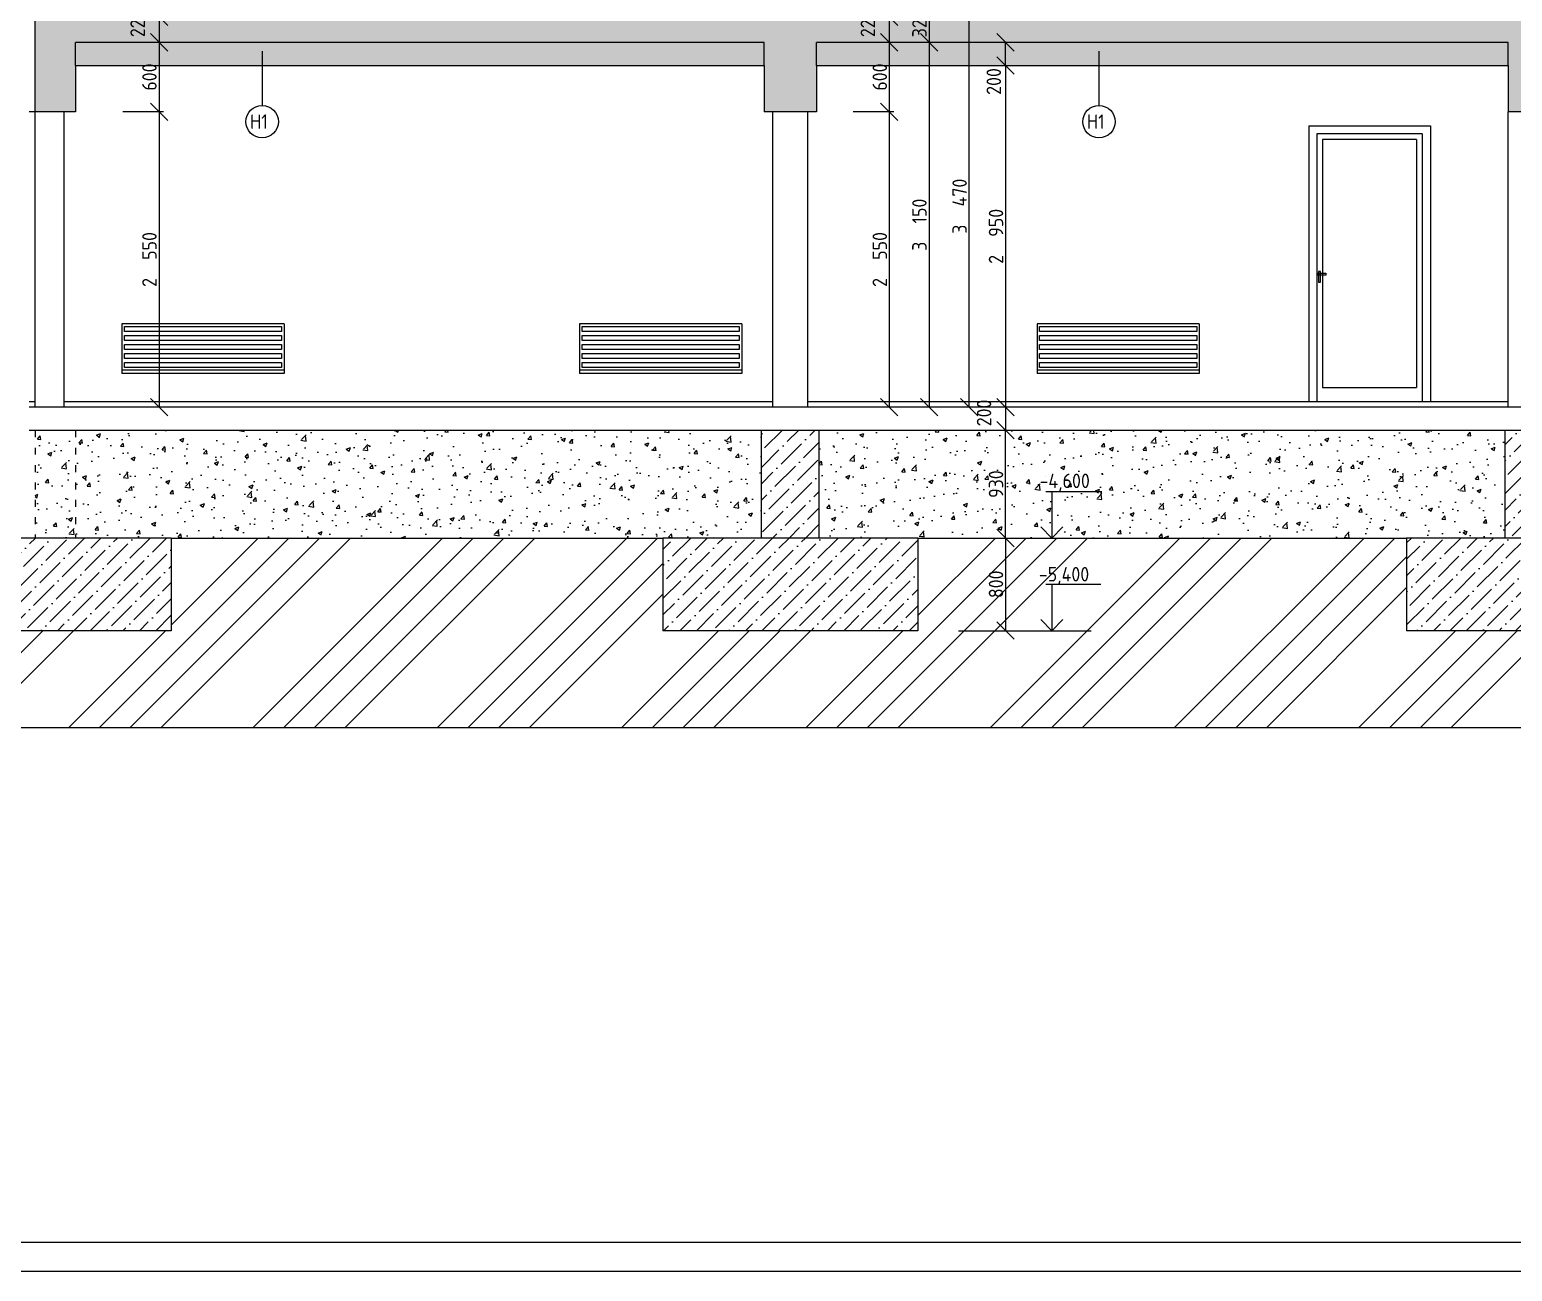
# Model space of a CAD drawing. Extents: x 3792242 to 5145247, y -1546315 to -1031918.
# Drawn here: x 4015889 to 4028688, y -1545690 to -1534967 of the extents above; entities that cross this region are included whole.
import ezdxf

# ---------------------------------------------------------------- set-up
doc = ezdxf.new("R2010")
doc.units = 0
doc.header["$MEASUREMENT"] = 0
doc.linetypes.add('ACAD_ISO03W100', pattern=[30, 12, -18])
doc.layers.get('0').update_dxf_attribs({"linetype": 'CONTINUOUS'})
doc.layers.get('Defpoints').update_dxf_attribs({"color": 61, "linetype": 'CONTINUOUS'})
for name, color, linetype in [('KÓTY', 4, 'CONTINUOUS'), ('MÚRY', 1, 'CONTINUOUS'), ('OKNÁ', 143, 'CONTINUOUS'), ('POZEMOK', 7, 'CONTINUOUS'), ('TENKÁ', 7, 'CONTINUOUS'), ('ŠRAFY', 82, 'CONTINUOUS'), ('šrafy-múry', 8, 'CONTINUOUS')]:
    doc.layers.add(name, color=color, linetype=linetype)
doc.styles.add('STYLE1', font='isocp.shx')
doc.dimstyles.new('STANDARD-50', dxfattribs={"dimtxt": 125, "dimasz": 150, "dimexe": 10, "dimexo": 200, "dimgap": 20, "dimtad": 1, "dimdsep": 46, "dimlunit": 6, "dimtxsty": 'STYLE1', "dimblk1": 'OBLIQUE', "dimblk2": 'OBLIQUE', "dimsah": 1, "dimcen": 2.5, "dimse1": 1, "dimse2": 1, "dimadec": 0, "dimazin": 0, "dimtfac": 1, "dimtmove": 1, "dimatfit": 3, "dimldrblk": 'OBLIQUE', "dimfxl": 1, "dimtolj": 1, "dimtzin": 0, "dimarcsym": 0})
pattern_1 = [(45, (-593193.74, 86.43), (53.0330086, 194.4543648), [250, -50, 0, -50])]
pattern_2 = [(50, (-12093286, 626097.15), (358.6300913, -31.3760675), [37.5, -412.5]), (355, (-12093286, 626097.15), (-69.375667, 376.096067), [30, -330]), (100.4514445, (-12093256.12, 626094.53), (289.254423, 344.7199955), [31.870096, -350.571056]), (46.1842, (-12093286, 626197.15), (533.620665, -82.75964), [56.25, -618.75]), (96.6356355, (-12093241.54, 626190.25), (467.330973, 487.0593), [47.805171, -525.85688]), (351.184164, (-12093286, 626197.15), (467.330973, 487.0593), [45, -495]), (21, (-12093236, 626172.15), (298.453526, -201.3094453), [37.5, -412.5]), (326, (-12093236, 626172.15), (121.657666, 362.5750225), [30, -330]), (71.4514447, (-12093211.14, 626155.37), (420.111188, 161.2655764), [31.870095, -350.571056]), (37.5, (-12093286.01, 626097.15), (6.0799277, 166.4469269), [0, -326, 0, -335, 0, -331.25]), (7.5, (-12093286.01, 626097.15), (131.5347687, 197.205856), [0, -191, 0, -318.5, 0, -126.25]), (327.5, (-12093397.51, 626097.15), (266.9112181, -11.2774359), [0, -125, 0, -390, 0, -517.5]), (317.5, (-12093447.5, 626097.15), (291.5930847, 50.052491), [0, -162.5, 0, -259, 0, -367.5])]

# ---------------------------------------------------------------- blocks, each defined once
blk = doc.blocks.new('_OBLIQUE')
at = {"color": 0, "linetype": 'ByBlock'}
blk.add_line((-0.5, -0.5), (0.5, 0.5), dxfattribs=at)
blk = doc.blocks.new('*D52403')
at = {"layer": 'Defpoints', "color": 0}
for p in [(4016402, -1539357), (4015137, -1540157), (4016402, -1540157)]:
    blk.add_point(p, dxfattribs=at)
at = {"layer": 'KÓTY', "color": 0, "lineweight": -2, "ltscale": 0.25}
blk.add_line((4015137, -1539357), (4015137, -1540157), dxfattribs=at)
at = {"layer": 'KÓTY', "color": 0, "linetype": 'ByBlock', "lineweight": -2, "xscale": 150, "yscale": 150, "zscale": 150}
for p, rotation in [((4015137, -1539357), 90), ((4015137, -1540157), 270)]:
    blk.add_blockref('_OBLIQUE', p, dxfattribs=dict(at, rotation=rotation))
at = {"layer": 'KÓTY', "color": 0, "insert": (4015055, -1539757), "char_height": 125, "attachment_point": 5, "rotation": 90, "style": 'STYLE1'}
blk.add_mtext('\\A1;800', dxfattribs=at)
blk = doc.blocks.new('*D54574')
at = {"layer": 'Defpoints', "color": 0}
for p in [(4017006, -1534857), (4017006, -1535077), (4017006, -1535077)]:
    blk.add_point(p, dxfattribs=at)
at = {"layer": 'KÓTY', "color": 0, "lineweight": -2, "ltscale": 0.25}
blk.add_line((4017006, -1534857), (4017006, -1535077), dxfattribs=at)
at = {"layer": 'KÓTY', "color": 0, "linetype": 'ByBlock', "lineweight": -2, "xscale": 150, "yscale": 150, "zscale": 150}
for p, rotation in [((4017006, -1534857), 90), ((4017006, -1535077), 270)]:
    blk.add_blockref('_OBLIQUE', p, dxfattribs=dict(at, rotation=rotation))
at = {"layer": 'KÓTY', "color": 0, "insert": (4016821, -1534917), "char_height": 125, "attachment_point": 5, "rotation": 90, "style": 'STYLE1'}
blk.add_mtext('\\A1;220', dxfattribs=at)
blk = doc.blocks.new('*D54575')
at = {"layer": 'Defpoints', "color": 0}
for p in [(4016574, -1535077), (4016574, -1535677), (4017006, -1535677)]:
    blk.add_point(p, dxfattribs=at)
at = {"layer": 'KÓTY', "color": 0, "lineweight": -2, "ltscale": 0.25}
blk.add_line((4017006, -1535077), (4017006, -1535677), dxfattribs=at)
at = {"layer": 'KÓTY', "color": 0, "linetype": 'ByBlock', "lineweight": -2, "xscale": 150, "yscale": 150, "zscale": 150}
for p, rotation in [((4017006, -1535077), 90), ((4017006, -1535677), 270)]:
    blk.add_blockref('_OBLIQUE', p, dxfattribs=dict(at, rotation=rotation))
at = {"layer": 'KÓTY', "color": 0, "insert": (4016923, -1535377), "char_height": 125, "attachment_point": 5, "rotation": 90, "style": 'STYLE1'}
blk.add_mtext('\\A1;600', dxfattribs=at)
blk = doc.blocks.new('*D54576')
at = {"layer": 'Defpoints', "color": 0}
for p in [(4016574, -1535677), (4016574, -1538227), (4017006, -1538227)]:
    blk.add_point(p, dxfattribs=at)
at = {"layer": 'KÓTY', "color": 0, "lineweight": -2, "ltscale": 0.25}
blk.add_line((4017006, -1535677), (4017006, -1538227), dxfattribs=at)
at = {"layer": 'KÓTY', "color": 0, "linetype": 'ByBlock', "lineweight": -2, "xscale": 150, "yscale": 150, "zscale": 150}
for p, rotation in [((4017006, -1535677), 90), ((4017006, -1538227), 270)]:
    blk.add_blockref('_OBLIQUE', p, dxfattribs=dict(at, rotation=rotation))
at = {"layer": 'KÓTY', "color": 0, "insert": (4016923, -1536952), "char_height": 125, "attachment_point": 5, "rotation": 90, "style": 'STYLE1'}
blk.add_mtext('\\A1;2ﾠ550', dxfattribs=at)
blk = doc.blocks.new('*D54594')
at = {"layer": 'Defpoints', "color": 0}
for p in [(4023310, -1534857), (4023310, -1535077), (4023310, -1535077)]:
    blk.add_point(p, dxfattribs=at)
at = {"layer": 'KÓTY', "color": 0, "lineweight": -2, "ltscale": 0.25}
blk.add_line((4023310, -1534857), (4023310, -1535077), dxfattribs=at)
at = {"layer": 'KÓTY', "color": 0, "linetype": 'ByBlock', "lineweight": -2, "xscale": 150, "yscale": 150, "zscale": 150}
for p, rotation in [((4023310, -1534857), 90), ((4023310, -1535077), 270)]:
    blk.add_blockref('_OBLIQUE', p, dxfattribs=dict(at, rotation=rotation))
at = {"layer": 'KÓTY', "color": 0, "insert": (4023125, -1534917), "char_height": 125, "attachment_point": 5, "rotation": 90, "style": 'STYLE1'}
blk.add_mtext('\\A1;220', dxfattribs=at)
blk = doc.blocks.new('*D54595')
at = {"layer": 'Defpoints', "color": 0}
for p in [(4022878, -1535077), (4022878, -1535677), (4023310, -1535677)]:
    blk.add_point(p, dxfattribs=at)
at = {"layer": 'KÓTY', "color": 0, "lineweight": -2, "ltscale": 0.25}
blk.add_line((4023310, -1535077), (4023310, -1535677), dxfattribs=at)
at = {"layer": 'KÓTY', "color": 0, "linetype": 'ByBlock', "lineweight": -2, "xscale": 150, "yscale": 150, "zscale": 150}
for p, rotation in [((4023310, -1535077), 90), ((4023310, -1535677), 270)]:
    blk.add_blockref('_OBLIQUE', p, dxfattribs=dict(at, rotation=rotation))
at = {"layer": 'KÓTY', "color": 0, "insert": (4023228, -1535377), "char_height": 125, "attachment_point": 5, "rotation": 90, "style": 'STYLE1'}
blk.add_mtext('\\A1;600', dxfattribs=at)
blk = doc.blocks.new('*D54596')
at = {"layer": 'Defpoints', "color": 0}
for p in [(4022878, -1535677), (4022878, -1538227), (4023310, -1538227)]:
    blk.add_point(p, dxfattribs=at)
at = {"layer": 'KÓTY', "color": 0, "lineweight": -2, "ltscale": 0.25}
blk.add_line((4023310, -1535677), (4023310, -1538227), dxfattribs=at)
at = {"layer": 'KÓTY', "color": 0, "linetype": 'ByBlock', "lineweight": -2, "xscale": 150, "yscale": 150, "zscale": 150}
for p, rotation in [((4023310, -1535677), 90), ((4023310, -1538227), 270)]:
    blk.add_blockref('_OBLIQUE', p, dxfattribs=dict(at, rotation=rotation))
at = {"layer": 'KÓTY', "color": 0, "insert": (4023228, -1536952), "char_height": 125, "attachment_point": 5, "rotation": 90, "style": 'STYLE1'}
blk.add_mtext('\\A1;2ﾠ550', dxfattribs=at)
blk = doc.blocks.new('*D54602')
at = {"layer": 'Defpoints', "color": 0}
for p in [(4023653, -1534757), (4023653, -1535077), (4023653, -1535077)]:
    blk.add_point(p, dxfattribs=at)
at = {"layer": 'KÓTY', "color": 0, "lineweight": -2, "ltscale": 0.25}
blk.add_line((4023653, -1534757), (4023653, -1535077), dxfattribs=at)
at = {"layer": 'KÓTY', "color": 0, "linetype": 'ByBlock', "lineweight": -2, "xscale": 150, "yscale": 150, "zscale": 150}
for p, rotation in [((4023653, -1534757), 90), ((4023653, -1535077), 270)]:
    blk.add_blockref('_OBLIQUE', p, dxfattribs=dict(at, rotation=rotation))
at = {"layer": 'KÓTY', "color": 0, "insert": (4023570, -1534917), "char_height": 125, "attachment_point": 5, "rotation": 90, "style": 'STYLE1'}
blk.add_mtext('\\A1;320', dxfattribs=at)
blk = doc.blocks.new('*D54603')
at = {"layer": 'Defpoints', "color": 0}
for p in [(4022830, -1535077), (4022830, -1538227), (4023653, -1538227)]:
    blk.add_point(p, dxfattribs=at)
at = {"layer": 'KÓTY', "color": 0, "lineweight": -2, "ltscale": 0.25}
blk.add_line((4023653, -1535077), (4023653, -1538227), dxfattribs=at)
at = {"layer": 'KÓTY', "color": 0, "linetype": 'ByBlock', "lineweight": -2, "xscale": 150, "yscale": 150, "zscale": 150}
for p, rotation in [((4023653, -1535077), 90), ((4023653, -1538227), 270)]:
    blk.add_blockref('_OBLIQUE', p, dxfattribs=dict(at, rotation=rotation))
at = {"layer": 'KÓTY', "color": 0, "insert": (4023570, -1536652), "char_height": 125, "attachment_point": 5, "rotation": 90, "style": 'STYLE1'}
blk.add_mtext('\\A1;3ﾠ150', dxfattribs=at)
blk = doc.blocks.new('*D54607')
at = {"layer": 'Defpoints', "color": 0}
for p in [(4023653, -1534757), (4023999, -1534757), (4023653, -1538227)]:
    blk.add_point(p, dxfattribs=at)
at = {"layer": 'KÓTY', "color": 0, "lineweight": -2, "ltscale": 0.25}
blk.add_line((4023999, -1538227), (4023999, -1534757), dxfattribs=at)
at = {"layer": 'KÓTY', "color": 0, "linetype": 'ByBlock', "lineweight": -2, "xscale": 150, "yscale": 150, "zscale": 150}
for p, rotation in [((4023999, -1534757), 90), ((4023999, -1538227), 270)]:
    blk.add_blockref('_OBLIQUE', p, dxfattribs=dict(at, rotation=rotation))
at = {"layer": 'KÓTY', "color": 0, "insert": (4023917, -1536492), "char_height": 125, "attachment_point": 5, "rotation": 90, "style": 'STYLE1'}
blk.add_mtext('\\A1;3ﾠ470', dxfattribs=at)
blk = doc.blocks.new('*D54614')
at = {"layer": 'Defpoints', "color": 0}
for p in [(4023999, -1535277), (4023999, -1538227), (4024313, -1538227)]:
    blk.add_point(p, dxfattribs=at)
at = {"layer": 'KÓTY', "color": 0, "lineweight": -2, "ltscale": 0.25}
blk.add_line((4024313, -1535277), (4024313, -1538227), dxfattribs=at)
at = {"layer": 'KÓTY', "color": 0, "linetype": 'ByBlock', "lineweight": -2, "xscale": 150, "yscale": 150, "zscale": 150}
for p, rotation in [((4024313, -1535277), 90), ((4024313, -1538227), 270)]:
    blk.add_blockref('_OBLIQUE', p, dxfattribs=dict(at, rotation=rotation))
at = {"layer": 'KÓTY', "color": 0, "insert": (4024231, -1536752), "char_height": 125, "attachment_point": 5, "rotation": 90, "style": 'STYLE1'}
blk.add_mtext('\\A1;2ﾠ950', dxfattribs=at)
blk = doc.blocks.new('*D54615')
at = {"layer": 'Defpoints', "color": 0}
for p in [(4024313, -1535077), (4024313, -1535077), (4024313, -1535277)]:
    blk.add_point(p, dxfattribs=at)
at = {"layer": 'KÓTY', "color": 0, "lineweight": -2, "ltscale": 0.25}
blk.add_line((4024313, -1535277), (4024313, -1535077), dxfattribs=at)
at = {"layer": 'KÓTY', "color": 0, "linetype": 'ByBlock', "lineweight": -2, "xscale": 150, "yscale": 150, "zscale": 150}
for p, rotation in [((4024313, -1535077), 90), ((4024313, -1535277), 270)]:
    blk.add_blockref('_OBLIQUE', p, dxfattribs=dict(at, rotation=rotation))
at = {"layer": 'KÓTY', "color": 0, "insert": (4024212, -1535415), "char_height": 125, "attachment_point": 5, "rotation": 90, "style": 'STYLE1'}
blk.add_mtext('\\A1;200', dxfattribs=at)
blk = doc.blocks.new('*D54616')
at = {"layer": 'Defpoints', "color": 0}
for p in [(4023967, -1539357), (4023967, -1540157), (4024313, -1540157)]:
    blk.add_point(p, dxfattribs=at)
at = {"layer": 'KÓTY', "color": 0, "lineweight": -2, "ltscale": 0.25}
blk.add_line((4024313, -1539357), (4024313, -1540157), dxfattribs=at)
at = {"layer": 'KÓTY', "color": 0, "linetype": 'ByBlock', "lineweight": -2, "xscale": 150, "yscale": 150, "zscale": 150}
for p, rotation in [((4024313, -1539357), 90), ((4024313, -1540157), 270)]:
    blk.add_blockref('_OBLIQUE', p, dxfattribs=dict(at, rotation=rotation))
at = {"layer": 'KÓTY', "color": 0, "insert": (4024231, -1539757), "char_height": 125, "attachment_point": 5, "rotation": 90, "style": 'STYLE1'}
blk.add_mtext('\\A1;800', dxfattribs=at)
blk = doc.blocks.new('*D54618')
at = {"layer": 'Defpoints', "color": 0}
for p in [(4024313, -1538227), (4024313, -1538427), (4024313, -1538427)]:
    blk.add_point(p, dxfattribs=at)
at = {"layer": 'KÓTY', "color": 0, "lineweight": -2, "ltscale": 0.25}
blk.add_line((4024313, -1538227), (4024313, -1538427), dxfattribs=at)
at = {"layer": 'KÓTY', "color": 0, "linetype": 'ByBlock', "lineweight": -2, "xscale": 150, "yscale": 150, "zscale": 150}
for p, rotation in [((4024313, -1538227), 90), ((4024313, -1538427), 270)]:
    blk.add_blockref('_OBLIQUE', p, dxfattribs=dict(at, rotation=rotation))
at = {"layer": 'KÓTY', "color": 0, "insert": (4024128, -1538277), "char_height": 125, "attachment_point": 5, "rotation": 90, "style": 'STYLE1'}
blk.add_mtext('\\A1;200', dxfattribs=at)
blk = doc.blocks.new('*D54623')
at = {"layer": 'Defpoints', "color": 0}
for p in [(4023556, -1538427), (4024313, -1538427), (4023556, -1539357)]:
    blk.add_point(p, dxfattribs=at)
at = {"layer": 'KÓTY', "color": 0, "lineweight": -2, "ltscale": 0.25}
blk.add_line((4024313, -1539357), (4024313, -1538427), dxfattribs=at)
at = {"layer": 'KÓTY', "color": 0, "linetype": 'ByBlock', "lineweight": -2, "xscale": 150, "yscale": 150, "zscale": 150}
for p, rotation in [((4024313, -1538427), 90), ((4024313, -1539357), 270)]:
    blk.add_blockref('_OBLIQUE', p, dxfattribs=dict(at, rotation=rotation))
at = {"layer": 'KÓTY', "color": 0, "insert": (4024231, -1538892), "char_height": 125, "attachment_point": 5, "rotation": 90, "style": 'STYLE1'}
blk.add_mtext('\\A1;930', dxfattribs=at)

msp = doc.modelspace()

# ---------------------------------------------------------------- hatches: boundary and pattern name
at = {"layer": 'ŠRAFY'}
h = msp.add_hatch(dxfattribs=at)
h.set_pattern_fill('HEX', color=256, scale=250)
h.set_pattern_definition([(0, (-480798.063, -24536.575), (0, 54.12658774), [31.25, -62.5]), (120, (-480798.063, -24536.575), (-46.875, -27.06329387), [31.25, -62.5]), (60, (-480766.813, -24536.575), (-46.875, 27.06329387), [31.25, -62.5])])
h.paths.add_polyline_path([(4016285.937, -1535277.345), (4022225.937, -1535277.345), (4022225.937, -1535077.345), (4016285.937, -1535077.345)])
h = msp.add_hatch(dxfattribs=at)
h.set_pattern_fill('HEX', color=256, scale=250)
h.set_pattern_definition([(0, (-474373.063, -24536.575), (0, 54.12658774), [31.25, -62.5]), (120, (-474373.063, -24536.575), (-46.875, -27.06329387), [31.25, -62.5]), (60, (-474341.813, -24536.575), (-46.875, 27.06329387), [31.25, -62.5])])
h.paths.add_polyline_path([(4022680.937, -1535277.345), (4028650.937, -1535277.345), (4028650.937, -1535077.345), (4022680.937, -1535077.345)])
at = {"layer": 'ŠRAFY', "ltscale": 0.25}
h = msp.add_hatch(dxfattribs=at)
h.set_pattern_fill('ANSI34', color=256, scale=1500)
h.set_pattern_definition([(45, (-546523.7, 886.4), (-795.49513, 795.49513), []), (45, (-546258.6, 886.4), (-795.49513, 795.49513), []), (45, (-545993.4, 886.4), (-795.49513, 795.49513), []), (45, (-545728.2, 886.4), (-795.49513, 795.49513), [])])
h.paths.add_polyline_path([(4043318.594, -1538157.628), (4042625.937, -1539357.345), (4042625.937, -1540157.345), (4038305.937, -1540157.345), (4038305.937, -1539357.345), (4037790.436, -1539357.345), (4035965.937, -1539357.345), (4035965.937, -1540157.345), (4035165.937, -1540157.345), (4035165.937, -1539357.345), (4034317.436, -1539357.345), (4029975.937, -1539357.345), (4029975.937, -1540157.345), (4027775.937, -1540157.345), (4027775.937, -1539357.345), (4024713.436, -1539357.345), (4023555.937, -1539357.345), (4023555.937, -1540157.345), (4021355.937, -1540157.345), (4021355.937, -1539357.345), (4017110.937, -1539357.345), (4017110.937, -1540157.345), (4014710.937, -1540157.345), (4014710.937, -1539357.345), (4014257.437, -1539357.345), (4010765.937, -1539357.345), (4010365.937, -1539757.345), (4010365.937, -1540557.345), (4008365.937, -1540557.345), (4008365.937, -1539757.345), (4004891.758, -1539757.345), (4004045.937, -1539757.345), (4004045.937, -1540557.345), (4001845.937, -1540557.345), (4001845.937, -1539757.345), (3998057.437, -1539757.345), (3997625.937, -1539757.345), (3997625.937, -1540557.345), (3995425.937, -1540557.345), (3995425.937, -1539757.345), (3991447.437, -1539757.345), (3991015.937, -1539757.345), (3991015.937, -1540557.345), (3988815.937, -1540557.345), (3988815.937, -1539757.345), (3986531.759, -1539757.345), (3986460.437, -1539757.345), (3985818.259, -1539757.345), (3985540.937, -1539757.345), (3985540.937, -1540557.345), (3982875.937, -1540557.345), (3982875.937, -1539757.345), (3982320.696, -1538795.639), (3980080.259, -1538902.02), (3980080.259, -1540992.075), (4044248.126, -1540992.075), (4044248.126, -1538158.558)])
h.paths.add_polyline_path([(3985966.937, -1540301.145), (3985966.937, -1540013.546), (3986216.937, -1540013.546), (3986216.937, -1540301.145)], flags=24)
h.paths.add_polyline_path([(3986418.326, -1539982.275), (3986924.675, -1539982.275), (3986924.675, -1540182.324), (3986418.326, -1540182.324)], flags=24)
h.paths.add_polyline_path([(3991405.326, -1539982.275), (3991911.675, -1539982.275), (3991911.675, -1540182.324), (3991405.326, -1540182.324)], flags=24)
h.paths.add_polyline_path([(3998015.326, -1539982.275), (3998521.675, -1539982.275), (3998521.675, -1540182.324), (3998015.326, -1540182.324)], flags=24)
h.paths.add_polyline_path([(4004398.259, -1540301.145), (4004398.259, -1540013.546), (4004648.259, -1540013.546), (4004648.259, -1540301.145)], flags=24)
h.paths.add_polyline_path([(4004849.648, -1539982.275), (4005355.997, -1539982.275), (4005355.997, -1540182.324), (4004849.648, -1540182.324)], flags=24)
h.paths.add_polyline_path([(4013763.826, -1539582.275), (4014282.675, -1539582.275), (4014282.675, -1539782.324), (4013763.826, -1539782.324)], flags=24)
h.paths.add_polyline_path([(4010718.259, -1540301.145), (4010718.259, -1540013.546), (4010968.259, -1540013.546), (4010968.259, -1540301.145)], flags=24)
h.paths.add_polyline_path([(4011150.148, -1539349.275), (4011656.497, -1539349.275), (4011656.497, -1539549.324), (4011150.148, -1539549.324)], flags=24)
h.paths.add_polyline_path([(4011169.648, -1539982.275), (4011675.997, -1539982.275), (4011675.997, -1540182.324), (4011169.648, -1540182.324)], flags=24)
h.paths.add_polyline_path([(4024105.759, -1539901.145), (4024105.759, -1539613.546), (4024355.759, -1539613.546), (4024355.759, -1539901.145)], flags=24)
h.paths.add_polyline_path([(4024588.326, -1539582.275), (4025107.175, -1539582.275), (4025107.175, -1539782.324), (4024588.326, -1539782.324)], flags=24)
h.paths.add_polyline_path([(4033823.826, -1539582.275), (4034342.675, -1539582.275), (4034342.675, -1539782.324), (4033823.826, -1539782.324)], flags=24)
h.paths.add_polyline_path([(4034431.937, -1539901.145), (4034431.937, -1539613.546), (4034681.937, -1539613.546), (4034681.937, -1539901.145)], flags=24)
h.paths.add_polyline_path([(4037296.826, -1539582.275), (4037815.675, -1539582.275), (4037815.675, -1539782.324), (4037296.826, -1539782.324)], flags=24)
h = msp.add_hatch(dxfattribs=at)
h.set_pattern_fill('AR-CONC', color=256, scale=50)
h.set_pattern_definition(pattern_2)
h.paths.add_polyline_path([(4015935.937, -1539357.345), (4016285.937, -1539357.345), (4016285.937, -1538427.345), (4015935.937, -1538427.345)])
h = msp.add_hatch(dxfattribs=at)
h.set_pattern_fill('AR-CONC', color=256, scale=50)
h.set_pattern_definition(pattern_2)
h.paths.add_polyline_path([(4016285.937, -1539357.345), (4017110.937, -1539357.345), (4021355.937, -1539357.345), (4022205.937, -1539357.345), (4022205.937, -1538427.345), (4016285.937, -1538427.345)])
h = msp.add_hatch(dxfattribs=at)
h.set_pattern_fill('AR-CONC', color=256, scale=50)
h.set_pattern_definition(pattern_2)
h.paths.add_polyline_path([(4028625.937, -1538427.345), (4022705.937, -1538427.345), (4022705.937, -1539357.345), (4023555.937, -1539357.345), (4027775.937, -1539357.345), (4028625.937, -1539357.345)])
h.paths.add_polyline_path([(4024105.759, -1539036.145), (4024105.759, -1538748.546), (4024355.759, -1538748.546), (4024355.759, -1539036.145)], flags=24)
h.paths.add_polyline_path([(4024594.28, -1538775.97), (4025113.128, -1538775.97), (4025113.128, -1538976.019), (4024594.28, -1538976.019)], flags=24)
at = {"layer": 'šrafy-múry'}
h = msp.add_hatch(dxfattribs=at)
h.set_pattern_fill('ANSI36', color=253, scale=800, angle=360)
h.set_pattern_definition([(45, (226757.26, 886.43), (53.0330086, 194.4543648), [250, -50, 0, -50])])
h.paths.add_polyline_path([(4040195.937, -1534857.345), (4015935.937, -1534857.345), (4015935.937, -1535677.345), (4016285.937, -1535677.345), (4016285.937, -1535277.345), (4016285.937, -1535077.345), (4022230.937, -1535077.345), (4022230.937, -1535277.345), (4022230.937, -1535677.345), (4022680.937, -1535677.345), (4022680.937, -1535277.345), (4022680.937, -1535077.345), (4028650.937, -1535077.345), (4028650.937, -1535277.345), (4028650.937, -1535677.345), (4029100.937, -1535677.345), (4029100.937, -1535277.345), (4029100.937, -1535077.345), (4035365.937, -1535077.345), (4035365.937, -1535277.345), (4035365.937, -1535477.345), (4035665.937, -1535477.345), (4035665.937, -1535077.345), (4039995.937, -1535077.345), (4039995.937, -1535707.345), (4040195.937, -1535707.345)])
h.paths.add_polyline_path([(4029153.759, -1535060.394), (4029153.759, -1534772.796), (4029403.759, -1534772.796), (4029403.759, -1535060.394)], flags=9)
h.paths.add_polyline_path([(4023445.259, -1535061.145), (4023445.259, -1534773.546), (4023695.259, -1534773.546), (4023695.259, -1535061.145)], flags=9)
h.paths.add_polyline_path([(4023000.259, -1535060.394), (4023000.259, -1534772.796), (4023250.259, -1534772.796), (4023250.259, -1535060.394)], flags=9)
h.paths.add_polyline_path([(4016695.937, -1535060.394), (4016695.937, -1534772.796), (4016945.937, -1534772.796), (4016945.937, -1535060.394)], flags=9)
h.paths.add_polyline_path([(4034329.437, -1535060.394), (4034329.437, -1534772.796), (4034579.437, -1534772.796), (4034579.437, -1535060.394)], flags=9)
h.paths.add_polyline_path([(4029256.259, -1535521.145), (4029256.259, -1535233.546), (4029506.259, -1535233.546), (4029506.259, -1535521.145)], flags=24)
h.paths.add_polyline_path([(4034367.259, -1535464.874), (4034367.259, -1535177.276), (4034617.259, -1535177.276), (4034617.259, -1535464.874)], flags=24)
h = msp.add_hatch(dxfattribs=at)
h.set_pattern_fill('ANSI36', color=253, scale=800, angle=360)
h.set_pattern_definition(pattern_1)
h.paths.add_polyline_path([(4022205.937, -1539357.345), (4022705.937, -1539357.345), (4022705.937, -1538427.345), (4022205.937, -1538427.345)])
h = msp.add_hatch(dxfattribs=at)
h.set_pattern_fill('ANSI36', color=253, scale=800, angle=360)
h.set_pattern_definition(pattern_1)
h.paths.add_polyline_path([(4029125.937, -1538427.345), (4028625.937, -1538427.345), (4028625.937, -1539357.345), (4029125.937, -1539357.345)])
h = msp.add_hatch(dxfattribs=at)
h.set_pattern_fill('ANSI36', color=253, scale=800, angle=360)
h.set_pattern_definition(pattern_1)
h.paths.add_polyline_path([(4017110.937, -1540157.345), (4017110.937, -1539357.345), (4014710.937, -1539357.345), (4014710.937, -1540157.345)])
h.paths.add_polyline_path([(4014929.937, -1539901.145), (4014929.937, -1539613.546), (4015179.937, -1539613.546), (4015179.937, -1539901.145)], flags=24)
h = msp.add_hatch(dxfattribs=at)
h.set_pattern_fill('ANSI36', color=253, scale=800, angle=360)
h.set_pattern_definition(pattern_1)
h.paths.add_polyline_path([(4021355.937, -1539357.345), (4021355.937, -1540157.345), (4023555.937, -1540157.345), (4023555.937, -1539357.345), (4022705.937, -1539357.345), (4022205.937, -1539357.345)])
h = msp.add_hatch(dxfattribs=at)
h.set_pattern_fill('ANSI36', color=253, scale=800, angle=360)
h.set_pattern_definition(pattern_1)
h.paths.add_polyline_path([(4027775.937, -1539357.345), (4027775.937, -1540157.345), (4029975.937, -1540157.345), (4029975.937, -1539357.345), (4029125.937, -1539357.345), (4028625.937, -1539357.345)])

# ---------------------------------------------------------------- linework, layer by layer
at = {"color": 253}
for p, q in [((4015885.937, -1538177.345), (4015935.937, -1538177.345)), ((4016185.937, -1538177.345), (4022305.937, -1538177.345)), ((4022605.937, -1538177.345), (4026930.937, -1538177.345)), ((4027980.937, -1538177.345), (4028650.937, -1538177.345))]:
    msp.add_line(p, q, dxfattribs=at)
at = {"layer": 'Defpoints'}
msp.add_line((3980080.259, -1540992.075), (4044248.126, -1540992.075), dxfattribs=at)
at = {"layer": 'KÓTY', "ltscale": 0.25}
for p, q in [((4017044.34, -1535677.345), (4016694.34, -1535677.345)), ((4023348.662, -1535677.345), (4022998.662, -1535677.345))]:
    msp.add_line(p, q, dxfattribs=at)
at = {"layer": 'KÓTY'}
for p, q in [((4023908.759, -1540157.345), (4024622.259, -1540157.345)), ((4024622.259, -1540157.345), (4025053.759, -1540157.345))]:
    msp.add_line(p, q, dxfattribs=at)
at = {"layer": 'MÚRY'}
for p, q in [((4016285.937, -1535277.345), (4016285.937, -1535677.345)), ((4016285.937, -1535277.345), (4016285.937, -1535677.345)), ((4016285.937, -1535277.345), (4022230.937, -1535277.345)), ((4022230.937, -1535277.345), (4022230.937, -1535677.345)), ((4022230.937, -1535277.345), (4022230.937, -1535677.345)), ((4022680.937, -1535277.345), (4022680.937, -1535677.345)), ((4022680.937, -1535277.345), (4028650.937, -1535277.345)), ((4028650.937, -1535277.345), (4028650.937, -1535677.345)), ((4028650.937, -1535277.345), (4028650.937, -1535677.345)), ((4016285.937, -1535677.345), (4015885.937, -1535677.345)), ((4022680.937, -1535677.345), (4022230.937, -1535677.345)), ((4029100.937, -1535677.345), (4028650.937, -1535677.345)), ((4035365.937, -1538227.345), (4015885.937, -1538227.345))]:
    msp.add_line(p, q, dxfattribs=at)
at = {"layer": 'OKNÁ', "ltscale": 0.25}
for p, q in [((4017895.759, -1535151.845), (4017895.759, -1535621.954)), ((4025119.759, -1535151.845), (4025119.759, -1535621.954))]:
    msp.add_line(p, q, dxfattribs=at)
for centre in [(4017895.759, -1535761.954), (4025119.759, -1535761.954)]:
    msp.add_circle(centre, 140, dxfattribs=at)
at = {"layer": 'POZEMOK', "color": 8}
for p, q in [((4016685.937, -1537507.345), (4016685.937, -1537937.345)), ((4018085.937, -1537507.345), (4016685.937, -1537507.345)), ((4018085.937, -1537507.345), (4018085.937, -1537937.345)), ((4020635.937, -1537507.345), (4020635.937, -1537937.345)), ((4022035.937, -1537507.345), (4020635.937, -1537507.345)), ((4022035.937, -1537507.345), (4022035.937, -1537937.345)), ((4024585.937, -1537507.345), (4024585.937, -1537937.345)), ((4025985.937, -1537507.345), (4024585.937, -1537507.345)), ((4025985.937, -1537507.345), (4025985.937, -1537937.345)), ((4018085.937, -1537907.345), (4016685.937, -1537907.345)), ((4018085.937, -1537937.345), (4016685.937, -1537937.345)), ((4022035.937, -1537907.345), (4020635.937, -1537907.345)), ((4022035.937, -1537937.345), (4020635.937, -1537937.345)), ((4025985.937, -1537907.345), (4024585.937, -1537907.345)), ((4025985.937, -1537937.345), (4024585.937, -1537937.345))]:
    msp.add_line(p, q, dxfattribs=at)
at = {"layer": 'POZEMOK'}
for points in [[(4027009.259, -1537070.075), (4027078.759, -1537070.075), (4027078.759, -1537088.075), (4027009.259, -1537088.075)], [(4027032.259, -1537056.075), (4027015.759, -1537056.075), (4027015.759, -1537149.075), (4027032.259, -1537149.075)]]:
    msp.add_lwpolyline(points, close=True, dxfattribs=at)
at = {"layer": 'POZEMOK', "color": 8}
for points in [[(4016707.937, -1537530.095), (4018063.937, -1537530.095), (4018063.937, -1537572.595), (4016707.937, -1537572.595)], [(4020657.937, -1537530.095), (4022013.937, -1537530.095), (4022013.937, -1537572.595), (4020657.937, -1537572.595)], [(4024607.937, -1537530.095), (4025963.937, -1537530.095), (4025963.937, -1537572.595), (4024607.937, -1537572.595)], [(4016707.937, -1537608.095), (4018063.937, -1537608.095), (4018063.937, -1537650.595), (4016707.937, -1537650.595)], [(4016707.937, -1537686.095), (4018063.937, -1537686.095), (4018063.937, -1537728.595), (4016707.937, -1537728.595)], [(4020657.937, -1537608.095), (4022013.937, -1537608.095), (4022013.937, -1537650.595), (4020657.937, -1537650.595)], [(4020657.937, -1537686.095), (4022013.937, -1537686.095), (4022013.937, -1537728.595), (4020657.937, -1537728.595)], [(4024607.937, -1537608.095), (4025963.937, -1537608.095), (4025963.937, -1537650.595), (4024607.937, -1537650.595)], [(4024607.937, -1537686.095), (4025963.937, -1537686.095), (4025963.937, -1537728.595), (4024607.937, -1537728.595)], [(4016707.937, -1537764.095), (4018063.937, -1537764.095), (4018063.937, -1537806.595), (4016707.937, -1537806.595)], [(4016707.937, -1537842.095), (4018063.937, -1537842.095), (4018063.937, -1537884.595), (4016707.937, -1537884.595)], [(4020657.937, -1537764.095), (4022013.937, -1537764.095), (4022013.937, -1537806.595), (4020657.937, -1537806.595)], [(4020657.937, -1537842.095), (4022013.937, -1537842.095), (4022013.937, -1537884.595), (4020657.937, -1537884.595)], [(4024607.937, -1537764.095), (4025963.937, -1537764.095), (4025963.937, -1537806.595), (4024607.937, -1537806.595)], [(4024607.937, -1537842.095), (4025963.937, -1537842.095), (4025963.937, -1537884.595), (4024607.937, -1537884.595)]]:
    msp.add_lwpolyline(points, close=True, dxfattribs=at)
at = {"layer": 'TENKÁ'}
for p, q in [((4015935.937, -1535677.345), (4015935.937, -1534757.345)), ((4016285.937, -1535277.345), (4016285.937, -1535077.345)), ((4022230.937, -1535077.345), (4016285.937, -1535077.345)), ((4022230.937, -1535277.345), (4022230.937, -1535077.345)), ((4022680.937, -1535277.345), (4022680.937, -1535077.345)), ((4028650.937, -1535077.345), (4022680.937, -1535077.345)), ((4028650.937, -1535277.345), (4028650.937, -1535077.345)), ((4015935.937, -1538227.345), (4015935.937, -1535677.345)), ((4016185.937, -1538227.345), (4016185.937, -1535677.345)), ((4022305.937, -1538227.345), (4022305.937, -1535677.345)), ((4022605.937, -1538227.345), (4022605.937, -1535677.345)), ((4028650.937, -1538227.345), (4028650.937, -1535677.345)), ((4026930.937, -1535797.345), (4026930.937, -1538177.345)), ((4026930.937, -1535797.345), (4027980.937, -1535797.345)), ((4027980.937, -1535797.345), (4027980.937, -1538177.345)), ((4027910.937, -1535867.345), (4027000.937, -1535867.345)), ((4027000.937, -1535867.345), (4027000.937, -1538177.345)), ((4027860.937, -1535917.345), (4027050.937, -1535917.345)), ((4027050.937, -1535917.345), (4027050.937, -1538057.345)), ((4027860.937, -1535917.345), (4027860.937, -1538057.345)), ((4027910.937, -1535867.345), (4027910.937, -1538177.345)), ((4027050.937, -1538057.345), (4027860.937, -1538057.345)), ((4026930.937, -1538177.345), (4027980.937, -1538177.345)), ((4035365.937, -1538427.345), (4015885.937, -1538427.345)), ((4022205.937, -1539357.345), (4022205.937, -1538427.345)), ((4022705.937, -1539357.345), (4022705.937, -1538427.345)), ((4028625.937, -1539357.345), (4028625.937, -1538427.345)), ((4017110.937, -1539357.345), (4014710.937, -1539357.345)), ((4017110.937, -1539357.345), (4017110.937, -1540157.345)), ((4017110.937, -1539357.345), (4017110.937, -1540157.345)), ((4017110.937, -1539357.345), (4021355.937, -1539357.345)), ((4021355.937, -1539357.345), (4021355.937, -1540157.345)), ((4023555.937, -1539357.345), (4021355.937, -1539357.345)), ((4023555.937, -1539357.345), (4023555.937, -1540157.345)), ((4023555.937, -1539357.345), (4023555.937, -1540157.345)), ((4023555.937, -1539357.345), (4027775.937, -1539357.345)), ((4027775.937, -1539357.345), (4027775.937, -1540157.345)), ((4029975.937, -1539357.345), (4027775.937, -1539357.345)), ((4017110.937, -1540157.345), (4014710.937, -1540157.345)), ((4023555.937, -1540157.345), (4021355.937, -1540157.345)), ((4029975.937, -1540157.345), (4027775.937, -1540157.345))]:
    msp.add_line(p, q, dxfattribs=at)
at = {"layer": 'TENKÁ', "linetype": 'ACAD_ISO03W100', "ltscale": 5}
for p, q in [((4015935.937, -1538427.345), (4015935.937, -1539357.345)), ((4016285.937, -1538427.345), (4016285.937, -1539357.345))]:
    msp.add_line(p, q, dxfattribs=at)
at = {"layer": 'TENKÁ', "linetype": 'ByBlock', "ltscale": 0.25}
for p, q in [((4025135.742, -1538957.345), (4024661.843, -1538957.345)), ((4024713.437, -1538957.345), (4024713.437, -1539357.346)), ((4024713.437, -1539357.346), (4024617.978, -1539261.886)), ((4024713.437, -1539357.346), (4024808.896, -1539261.886)), ((4025135.742, -1539757.345), (4024661.843, -1539757.345)), ((4024713.437, -1539757.345), (4024713.437, -1540157.345)), ((4024713.437, -1540157.345), (4024617.978, -1540061.886)), ((4024713.437, -1540157.345), (4024808.896, -1540061.886))]:
    msp.add_line(p, q, dxfattribs=at)
at = {"layer": 'TENKÁ', "color": 7}
for p, q in [((4054748.126, -1545439.552), (3979420.467, -1545439.552)), ((4054998.126, -1545689.552), (3979170.467, -1545689.552))]:
    msp.add_line(p, q, dxfattribs=at)

# ---------------------------------------------------------------- texts
at = {"layer": 'TENKÁ', "ltscale": 0.25, "style": 'STYLE1'}
for s, p in [('H1', (4017791.455, -1535824.132)), ('H1', (4025015.455, -1535824.132)), ('-4,600', (4024606.78, -1538926.019)), ('-5,400', (4024600.826, -1539732.324))]:
    msp.add_text(s, height=125, dxfattribs=at).set_placement(p)

# ---------------------------------------------------------------- dimensions: what is measured, and where the dimension line sits
at = {"layer": 'KÓTY', "ltscale": 0.25}
for base, p1, p2, picture, middle in [((4017005.937, -1535077.345), (4017005.937, -1534857.345), (4017005.937, -1535077.345), '*D54574', (4016820.937, -1534916.595)), ((4023310.259, -1535077.345), (4023310.259, -1534857.345), (4023310.259, -1535077.345), '*D54594', (4023125.259, -1534916.595)), ((4023652.759, -1535077.345), (4023652.759, -1534757.345), (4023652.759, -1535077.345), '*D54602', (4023570.259, -1534917.345)), ((4023999.259, -1534757.345), (4023652.759, -1538227.345), (4023652.759, -1534757.345), '*D54607', (4023916.716, -1536492.345)), ((4017005.937, -1535677.345), (4016574.115, -1535077.345), (4016574.115, -1535677.345), '*D54575', (4016923.437, -1535377.345)), ((4023652.759, -1538227.345), (4022829.759, -1535077.345), (4022829.759, -1538227.345), '*D54603', (4023570.216, -1536652.345)), ((4023310.259, -1535677.345), (4022878.437, -1535077.345), (4022878.437, -1535677.345), '*D54595', (4023227.759, -1535377.345)), ((4024313.259, -1538227.345), (4023999.259, -1535277.345), (4023999.259, -1538227.345), '*D54614', (4024230.716, -1536752.345)), ((4017005.937, -1538227.345), (4016574.115, -1535677.345), (4016574.115, -1538227.345), '*D54576', (4016923.394, -1536952.345)), ((4023310.259, -1538227.345), (4022878.437, -1535677.345), (4022878.437, -1538227.345), '*D54596', (4023227.716, -1536952.345)), ((4024313.259, -1538427.345), (4024313.259, -1538227.345), (4024313.259, -1538427.345), '*D54618', (4024128.259, -1538276.595)), ((4024313.259, -1538427.345), (4023555.937, -1539357.345), (4023555.937, -1538427.345), '*D54623', (4024230.759, -1538892.345)), ((4015137.437, -1540157.345), (4016402.437, -1539357.345), (4016402.437, -1540157.345), '*D52403', (4015054.937, -1539757.345)), ((4024313.259, -1540157.345), (4023966.759, -1539357.345), (4023966.759, -1540157.345), '*D54616', (4024230.759, -1539757.345))]:
    dim = msp.add_linear_dim(base=base, p1=p1, p2=p2, angle=90, dimstyle='STANDARD-50', override={"dimtxsty": 'STYLE1', "dimldrblk": 'OBLIQUE'}, dxfattribs=at)
    dim.commit()
    dim.dimension.update_dxf_attribs({"geometry": picture, "text_midpoint": middle})
dim = msp.add_linear_dim(base=(4024313.259, -1535077.345), p1=(4024313.259, -1535277.345), p2=(4024313.259, -1535077.345), angle=90, dimstyle='STANDARD-50', override={"dimtxsty": 'STYLE1', "dimldrblk": 'OBLIQUE'}, dxfattribs=at)
dim.commit()
dim.dimension.update_dxf_attribs({"geometry": '*D54615', "text_midpoint": (4024294.259, -1535414.575), "dimtype": 160})

doc.saveas('drawing.dxf')
